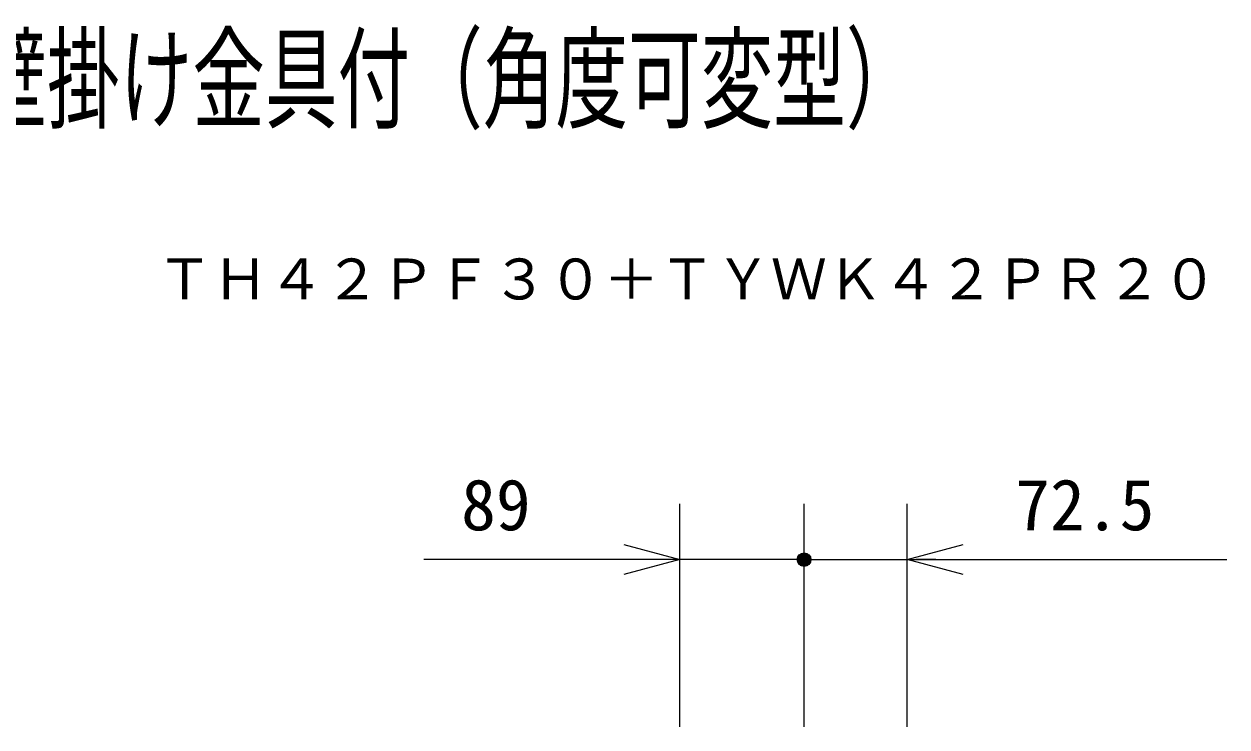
# Model space of a CAD drawing. Units: millimetres, scale not verified. Extents: x -62 to 63, y -57 to 57.
# Drawn here: x 13.09 to 56.16, y 31.62 to 56.8 of the extents above; entities that cross this region are included whole.
import ezdxf
from ezdxf.enums import TextEntityAlignment as Align

# ---------------------------------------------------------------- set-up
doc = ezdxf.new("R2010")
doc.units = ezdxf.units.MM
doc.header["$LTSCALE"] = 0.125
for name, color, linetype in [('0-0_0', 7, 'Continuous'), ('0-2_MOJI1', 7, 'Continuous'), ('0-3_TOUROKU', 7, 'Continuous')]:
    doc.layers.add(name, color=color, linetype=linetype)
doc.layers.add('0-6_SUNPO', color=7, linetype='Continuous', lineweight=18)
doc.styles.add('ＭＳ ゴシック', font='')
doc.styles.get('ＭＳ ゴシック').set_extended_font_data('MS Gothic')

# ---------------------------------------------------------------- blocks, each defined once
blk = doc.blocks.new('_OPEN30')
at = {"layer": '0-0_0'}
blk.add_line((0, 0), (-1, 0), dxfattribs=at)
blk.add_lwpolyline([(-1, 0.26795), (0, 0), (-1, -0.26795)], dxfattribs=at)

msp = doc.modelspace()

# ---------------------------------------------------------------- linework, layer by layer
at = {"layer": '0-6_SUNPO', "color": 3}
for p, q in [((36.5696, 31.6233), (36.5696, 39.6167)), ((41.0196, 31.6233), (41.0196, 39.6167)), ((41.0196, 31.6233), (41.0196, 39.6167)), ((44.7105, 31.6233), (44.7105, 39.6167)), ((34.5696, 37.6167), (27.4029, 37.6167)), ((41.0196, 37.6167), (36.5696, 37.6167)), ((39.0196, 37.6167), (37.0196, 37.6167)), ((40.7775, 37.5958), (41.2617, 37.5958)), ((40.7778, 37.6408), (41.2614, 37.6408)), ((40.7857, 37.5508), (41.2535, 37.5508)), ((40.7866, 37.6858), (41.2526, 37.6858)), ((40.8034, 37.5058), (41.2358, 37.5058)), ((40.805, 37.7308), (41.2341, 37.7308)), ((40.8359, 37.7758), (41.2033, 37.7758)), ((40.8876, 37.8208), (41.1515, 37.8208)), ((41.0196, 37.6167), (44.7105, 37.6167)), ((45.7355, 37.6167), (45.0196, 37.6167)), ((46.7105, 37.6167), (56.1612, 37.6167)), ((40.8332, 37.4608), (41.2059, 37.4608)), ((40.8829, 37.4158), (41.1562, 37.4158))]:
    msp.add_line(p, q, dxfattribs=at)
msp.add_circle((41.0196, 37.6167), 0.243, dxfattribs=at)

# ---------------------------------------------------------------- block references
at = {"layer": '0-6_SUNPO', "xscale": 2, "yscale": 2}
msp.add_blockref('_OPEN30', (36.5696, 37.6167), dxfattribs=at)
at = {"layer": '0-6_SUNPO', "xscale": 2, "yscale": 2, "rotation": 180}
msp.add_blockref('_OPEN30', (44.7105, 37.6167), dxfattribs=at)

# ---------------------------------------------------------------- texts
at = {"layer": '0-2_MOJI1', "style": 'ＭＳ ゴシック', "width": 0.65}
msp.add_text('フルハイビジョンプラズマディスプレイ壁掛け金具付（角度可変型）', height=2.933, dxfattribs=at).set_placement((-35.497, 52.4934), align=Align.BOTTOM_LEFT)
at = {"layer": '0-3_TOUROKU', "style": 'ＭＳ ゴシック'}
msp.add_text('ＴＨ４２ＰＦ３０＋ＴＹＷＫ４２ＰＲ２０', height=1.466, dxfattribs=at).set_placement((17.8363, 46.4934), align=Align.BOTTOM_LEFT)
at = {"layer": '0-6_SUNPO', "style": 'ＭＳ ゴシック'}
for s, p in [('89', (28.7362, 38.1167)), ('72.5', (48.5779, 38.1167))]:
    msp.add_text(s, height=1.833, dxfattribs=at).set_placement(p, align=Align.BOTTOM_LEFT)

doc.saveas('drawing.dxf')
